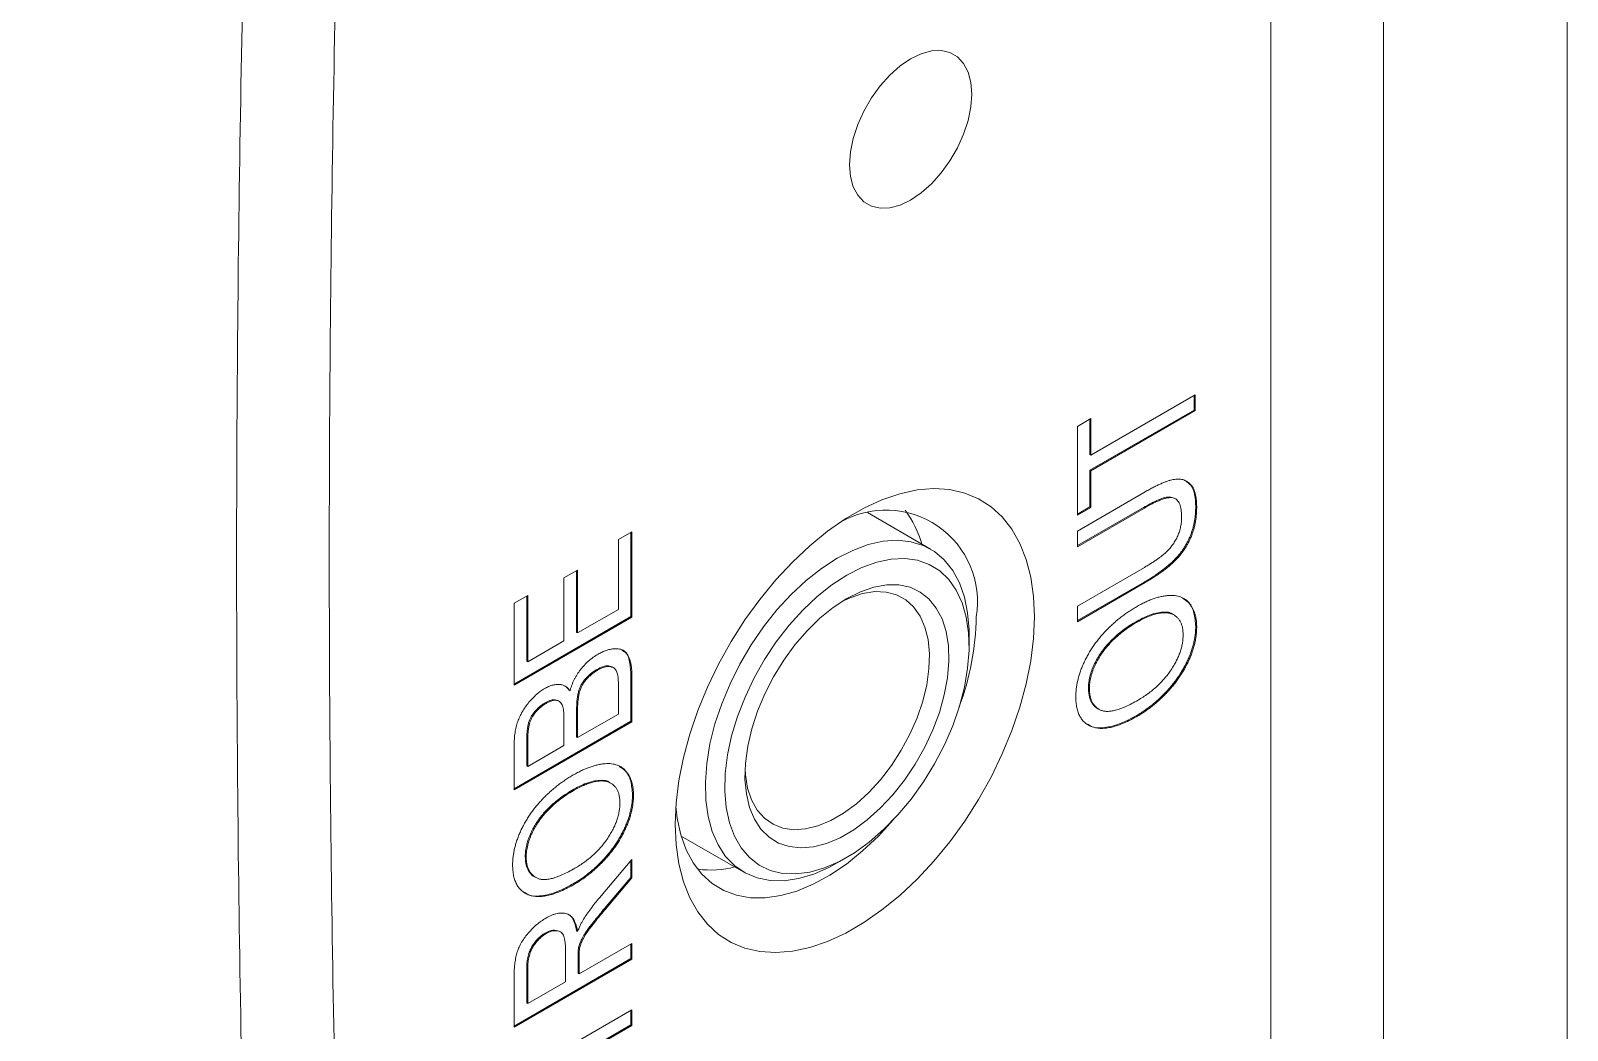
# Model space of a CAD drawing. Header units: inches. Extents: x 0.1 to 10.9, y 0 to 8.5.
# Drawn here: x 10.105 to 10.944, y 5.568 to 6.114 of the extents above; entities that cross this region are included whole.
import ezdxf

# ---------------------------------------------------------------- set-up
doc = ezdxf.new("R2010")
doc.units = ezdxf.units.IN
doc.header["$MEASUREMENT"] = 0

msp = doc.modelspace()

# ---------------------------------------------------------------- linework, layer by layer
at = {"color": 7, "linetype": 'Continuous', "lineweight": 18}
for p, q in [((10.94446, 0.03556), (10.94446, 8.45061)), ((10.84413, 5.12988), (10.84413, 7.18757)), ((10.78261, 5.09437), (10.78261, 7.15205)), ((10.68432, 5.8822), (10.74125, 5.91507)), ((10.74072, 5.91476), (10.74072, 5.9068)), ((10.74125, 5.91507), (10.74125, 5.90649)), ((10.6769, 5.89792), (10.68432, 5.90221)), ((10.74072, 5.9068), (10.68379, 5.87394)), ((10.68379, 5.9019), (10.68379, 5.88251)), ((10.74125, 5.90649), (10.68432, 5.87363)), ((10.68432, 5.90221), (10.68432, 5.8822)), ((10.74072, 5.9068), (10.74125, 5.90649)), ((10.6769, 5.84934), (10.6769, 5.89792)), ((10.68379, 5.88251), (10.68432, 5.8822)), ((10.68379, 5.87394), (10.68379, 5.85393)), ((10.68379, 5.87394), (10.68432, 5.87363)), ((10.68432, 5.87363), (10.68432, 5.85362)), ((10.6769, 5.84076), (10.71392, 5.86214)), ((10.73047, 5.85837), (10.72981, 5.85876)), ((10.59666, 5.83091), (10.56222, 5.8508)), ((10.68379, 5.85393), (10.6769, 5.84995)), ((10.68432, 5.85362), (10.6769, 5.84934)), ((10.71296, 5.85362), (10.6769, 5.8328)), ((10.71349, 5.85332), (10.6769, 5.83219)), ((10.68379, 5.85393), (10.68432, 5.85362)), ((10.71296, 5.85362), (10.71349, 5.85332)), ((10.74154, 5.85407), (10.74207, 5.85377)), ((10.6769, 5.83219), (10.6769, 5.84076)), ((10.42623, 5.8361), (10.43366, 5.84039)), ((10.42623, 5.79799), (10.42623, 5.8361)), ((10.43313, 5.84008), (10.43313, 5.79401)), ((10.43366, 5.84039), (10.43366, 5.79371)), ((10.39653, 5.81514), (10.40396, 5.81943)), ((10.40343, 5.81912), (10.40343, 5.78544)), ((10.40396, 5.81943), (10.40396, 5.78513)), ((10.6769, 5.7998), (10.71349, 5.82093)), ((10.39653, 5.78085), (10.39653, 5.81514)), ((10.71339, 5.8129), (10.6769, 5.79184)), ((10.71392, 5.8126), (10.6769, 5.79123)), ((10.71339, 5.8129), (10.71392, 5.8126)), ((10.36931, 5.80133), (10.37673, 5.80562)), ((10.36931, 5.75656), (10.36931, 5.80133)), ((10.3762, 5.80531), (10.3762, 5.76972)), ((10.37673, 5.80562), (10.37673, 5.76942)), ((10.6769, 5.79123), (10.6769, 5.7998)), ((10.43313, 5.79401), (10.36931, 5.75717)), ((10.43366, 5.79371), (10.36931, 5.75656)), ((10.40396, 5.78513), (10.42623, 5.79799)), ((10.43313, 5.79401), (10.43366, 5.79371)), ((10.70858, 5.79108), (10.70911, 5.79077)), ((10.72992, 5.79475), (10.72925, 5.79513)), ((10.40343, 5.78544), (10.40396, 5.78513)), ((10.61776, 5.77815), (10.61776, 5.78427)), ((10.74154, 5.78867), (10.74207, 5.78836)), ((10.37673, 5.76942), (10.39653, 5.78085)), ((10.3762, 5.76972), (10.37673, 5.76942)), ((10.41456, 5.76519), (10.41509, 5.76489)), ((10.42353, 5.76619), (10.42287, 5.76658)), ((10.43313, 5.76091), (10.43313, 5.73685)), ((10.43313, 5.76091), (10.43366, 5.7606)), ((10.43366, 5.7606), (10.43366, 5.73655)), ((10.3993, 5.75387), (10.39983, 5.75356)), ((10.42623, 5.74083), (10.42623, 5.75646)), ((10.68297, 5.75494), (10.6835, 5.75464)), ((10.38626, 5.74695), (10.38679, 5.74664)), ((10.39393, 5.74779), (10.39326, 5.74817)), ((10.40343, 5.74317), (10.40343, 5.72828)), ((10.40343, 5.74317), (10.40396, 5.74286)), ((10.40396, 5.74286), (10.40396, 5.72797)), ((10.40396, 5.72797), (10.42623, 5.74083)), ((10.68816, 5.74378), (10.68882, 5.74339)), ((10.70939, 5.7401), (10.70992, 5.73979)), ((10.43313, 5.73685), (10.36931, 5.70001)), ((10.43366, 5.73655), (10.36931, 5.6994)), ((10.39653, 5.72369), (10.39653, 5.73761)), ((10.43313, 5.73685), (10.43366, 5.73655)), ((10.36931, 5.6994), (10.36931, 5.72368)), ((10.3762, 5.72542), (10.3762, 5.71256)), ((10.3762, 5.72542), (10.37673, 5.72512)), ((10.37673, 5.72512), (10.37673, 5.71226)), ((10.37673, 5.71226), (10.39653, 5.72369)), ((10.40343, 5.72828), (10.40396, 5.72797)), ((10.3762, 5.71256), (10.37673, 5.71226)), ((10.40099, 5.69925), (10.40152, 5.69894)), ((10.42232, 5.70292), (10.42166, 5.7033)), ((10.43395, 5.69684), (10.43448, 5.69653)), ((10.46056, 5.67423), (10.4948, 5.65447)), ((10.37538, 5.66311), (10.37591, 5.66281)), ((10.41589, 5.64054), (10.43366, 5.6614)), ((10.43313, 5.66078), (10.43313, 5.65163)), ((10.43366, 5.6614), (10.43366, 5.65133)), ((10.54574, 5.65952), (10.55104, 5.66258)), ((10.38057, 5.65195), (10.38123, 5.65156)), ((10.4018, 5.64827), (10.40233, 5.64797)), ((10.43313, 5.65163), (10.41954, 5.63566)), ((10.43366, 5.65133), (10.42007, 5.63536)), ((10.43313, 5.65163), (10.43366, 5.65133)), ((10.41954, 5.63566), (10.42007, 5.63536)), ((10.39455, 5.62196), (10.39388, 5.62234)), ((10.40343, 5.62239), (10.40396, 5.62208)), ((10.38632, 5.62123), (10.38685, 5.62093)), ((10.40478, 5.59889), (10.43366, 5.61556)), ((10.43313, 5.61525), (10.43313, 5.60729)), ((10.43366, 5.61556), (10.43366, 5.60698)), ((10.43313, 5.60729), (10.36931, 5.57045)), ((10.43366, 5.60698), (10.36931, 5.56983)), ((10.39736, 5.5946), (10.39736, 5.61206)), ((10.40425, 5.60862), (10.40425, 5.59919)), ((10.40425, 5.60862), (10.40478, 5.60831)), ((10.40455, 5.61331), (10.40508, 5.61301)), ((10.40478, 5.60831), (10.40478, 5.59889)), ((10.43313, 5.60729), (10.43366, 5.60698)), ((10.36931, 5.56983), (10.36931, 5.59751)), ((10.3762, 5.60244), (10.3762, 5.583)), ((10.3762, 5.60244), (10.37673, 5.60214)), ((10.37673, 5.60214), (10.37673, 5.58269)), ((10.40425, 5.59919), (10.40478, 5.59889)), ((10.37673, 5.58269), (10.39736, 5.5946)), ((10.3762, 5.583), (10.37673, 5.58269)), ((10.37673, 5.54649), (10.43366, 5.57936)), ((10.43313, 5.57905), (10.43313, 5.57109)), ((10.43366, 5.57936), (10.43366, 5.57078)), ((10.43313, 5.57109), (10.3762, 5.53823)), ((10.43366, 5.57078), (10.37673, 5.53792)), ((10.43313, 5.57109), (10.43366, 5.57078))]:
    msp.add_line(p, q, dxfattribs=at)
at = {"color": 7, "linetype": 'Continuous', "lineweight": 18, "flags": 128}
for points in [[(10.61927, 6.07934), (10.61876, 6.08574), (10.61725, 6.09137), (10.61479, 6.09604), (10.61145, 6.09962), (10.60733, 6.102), (10.60256, 6.1031), (10.59729, 6.1029), (10.59166, 6.10139), (10.58586, 6.09863), (10.58006, 6.09469), (10.57444, 6.08971), (10.56916, 6.08382), (10.56439, 6.07721), (10.56027, 6.07008), (10.55693, 6.06264), (10.55447, 6.05512), (10.55296, 6.04776), (10.55245, 6.04077), (10.55296, 6.03436), (10.55447, 6.02874), (10.55693, 6.02406), (10.56027, 6.02048), (10.56439, 6.0181), (10.56916, 6.017), (10.57444, 6.01721), (10.58006, 6.01871), (10.58586, 6.02148), (10.59166, 6.02541), (10.59729, 6.0304), (10.60256, 6.03629), (10.60733, 6.0429), (10.61145, 6.05003), (10.61479, 6.05746), (10.61725, 6.06498), (10.61876, 6.07235), (10.61927, 6.07934)], [(10.65347, 5.79389), (10.65296, 5.78214), (10.65146, 5.76993), (10.64897, 5.75738), (10.64552, 5.74463), (10.64114, 5.7318), (10.63588, 5.71902), (10.6298, 5.70643), (10.62295, 5.69416), (10.61541, 5.68233), (10.60725, 5.67107), (10.59856, 5.66048), (10.58943, 5.65068), (10.57995, 5.64177), (10.57021, 5.63384), (10.56033, 5.62698), (10.55039, 5.62124), (10.5405, 5.61669), (10.53076, 5.61338), (10.52128, 5.61134), (10.51215, 5.6106), (10.50346, 5.61115), (10.4953, 5.613), (10.48776, 5.61612), (10.48091, 5.62048), (10.47483, 5.62605), (10.46957, 5.63275), (10.4652, 5.64053), (10.46174, 5.6493), (10.45925, 5.65897), (10.45775, 5.66945), (10.45725, 5.68062), (10.45775, 5.69237), (10.45925, 5.70458), (10.46174, 5.71713), (10.4652, 5.72989), (10.46957, 5.74272), (10.47483, 5.75549), (10.48091, 5.76808), (10.48776, 5.78035), (10.4953, 5.79218), (10.50346, 5.80344), (10.51215, 5.81403), (10.52128, 5.82383), (10.53076, 5.83274), (10.5405, 5.84067), (10.55039, 5.84754), (10.56033, 5.85327), (10.57021, 5.85782), (10.57995, 5.86113), (10.58943, 5.86317), (10.59856, 5.86392), (10.60725, 5.86336), (10.61541, 5.86152), (10.62295, 5.85839), (10.6298, 5.85403), (10.63588, 5.84846), (10.64114, 5.84176), (10.64552, 5.83398), (10.64897, 5.82521), (10.65146, 5.81554), (10.65296, 5.80507), (10.65347, 5.79389)], [(10.54573, 5.82587), (10.55425, 5.83021), (10.56265, 5.83331), (10.57081, 5.83515), (10.57862, 5.83568), (10.58597, 5.83491), (10.59275, 5.83285), (10.59888, 5.82952), (10.60425, 5.82497), (10.60881, 5.81927), (10.61248, 5.81249), (10.61521, 5.80473), (10.61697, 5.7961), (10.61773, 5.78672), (10.61776, 5.78427)], [(10.54574, 5.65952), (10.54146, 5.65719), (10.53299, 5.65347), (10.52469, 5.65099), (10.51669, 5.6498), (10.5091, 5.64992), (10.50202, 5.65134), (10.49555, 5.65404), (10.48979, 5.65799), (10.48482, 5.66312), (10.4807, 5.66938), (10.47749, 5.67666), (10.47524, 5.68486), (10.47398, 5.69388), (10.47373, 5.70359), (10.47448, 5.71384), (10.47624, 5.7245), (10.47898, 5.73542), (10.48265, 5.74643), (10.4872, 5.7574), (10.49258, 5.76815), (10.4987, 5.77855), (10.50549, 5.78845), (10.51283, 5.7977), (10.52065, 5.80619), (10.52881, 5.81378), (10.53721, 5.82037), (10.54573, 5.82587), (10.54573, 5.82587)], [(10.55103, 5.81669), (10.54283, 5.81137), (10.53475, 5.80496), (10.52693, 5.79757), (10.51946, 5.78929), (10.51248, 5.78027), (10.50608, 5.77062), (10.50036, 5.76051), (10.4954, 5.75008), (10.4913, 5.73949), (10.48809, 5.72891), (10.48585, 5.71848), (10.48459, 5.70838), (10.48433, 5.69875), (10.48509, 5.68974), (10.48685, 5.68149), (10.48958, 5.67412), (10.49324, 5.66774), (10.49778, 5.66245), (10.50312, 5.65833), (10.5092, 5.65544), (10.5159, 5.65383), (10.52314, 5.65352), (10.5308, 5.65452), (10.53877, 5.65681), (10.54692, 5.66035), (10.55514, 5.66509), (10.56329, 5.67096), (10.57126, 5.67788), (10.57892, 5.68573), (10.58616, 5.69439), (10.59287, 5.70375), (10.59894, 5.71364), (10.60428, 5.72393), (10.60882, 5.73446), (10.61248, 5.74507), (10.61521, 5.75559), (10.61697, 5.76588), (10.61773, 5.77576), (10.61748, 5.7851), (10.61622, 5.79374), (10.61397, 5.80157), (10.61076, 5.80846), (10.60666, 5.8143), (10.60171, 5.81902), (10.59599, 5.82253), (10.58959, 5.82478), (10.5826, 5.82574), (10.57514, 5.8254), (10.56731, 5.82375), (10.55923, 5.82084), (10.55103, 5.81669)], [(10.55103, 5.80393), (10.55845, 5.80764), (10.56574, 5.81014), (10.57277, 5.81138), (10.57941, 5.81134), (10.58554, 5.81002), (10.59106, 5.80744), (10.59586, 5.80365), (10.59986, 5.79872), (10.60299, 5.79274), (10.6052, 5.78581), (10.60644, 5.77805), (10.60668, 5.76961), (10.60594, 5.76063), (10.60422, 5.75128), (10.60154, 5.74172), (10.59797, 5.73212), (10.59355, 5.72266), (10.58838, 5.7135), (10.58255, 5.70481), (10.57614, 5.69674), (10.5693, 5.68943), (10.56212, 5.68302), (10.55475, 5.67762), (10.54731, 5.67332), (10.53994, 5.67021), (10.53276, 5.66834), (10.52592, 5.66774), (10.51952, 5.66842), (10.51368, 5.67038), (10.50851, 5.67356), (10.50409, 5.67793), (10.50052, 5.6834), (10.49785, 5.68987), (10.49612, 5.69724), (10.49538, 5.70535), (10.49563, 5.71408), (10.49686, 5.72326), (10.49907, 5.73274), (10.5022, 5.74234), (10.5062, 5.75189), (10.511, 5.76122), (10.51652, 5.77017), (10.52265, 5.77857), (10.52929, 5.78628), (10.53632, 5.79315), (10.54361, 5.79907), (10.55103, 5.80393)], [(10.49541, 5.71066), (10.49562, 5.70768), (10.49684, 5.70039), (10.49901, 5.69393), (10.5021, 5.68841), (10.50603, 5.68395), (10.51073, 5.68064), (10.51611, 5.67853), (10.52207, 5.67767), (10.5285, 5.67807), (10.53525, 5.67974), (10.54221, 5.68262), (10.54924, 5.68668), (10.5562, 5.69183), (10.56296, 5.69797), (10.56938, 5.70498), (10.57534, 5.71272), (10.58073, 5.72104), (10.58543, 5.72979), (10.58936, 5.73879), (10.59244, 5.74786), (10.59461, 5.75684), (10.59583, 5.76553), (10.59608, 5.77379), (10.59534, 5.78144), (10.59364, 5.78833), (10.59101, 5.79434), (10.5875, 5.79934), (10.58317, 5.80323), (10.57811, 5.80595), (10.57243, 5.80744), (10.56622, 5.80767), (10.55961, 5.80663), (10.55274, 5.80435), (10.5483, 5.80228)], [(10.4576, 5.69041), (10.45837, 5.68401), (10.46035, 5.67495), (10.46329, 5.66675), (10.46715, 5.65953), (10.4719, 5.65336), (10.47746, 5.64831), (10.48377, 5.64446), (10.49076, 5.64185), (10.49835, 5.64051), (10.50643, 5.64045), (10.51491, 5.64168), (10.52369, 5.64418), (10.53266, 5.64792), (10.54171, 5.65286), (10.55074, 5.65894), (10.55963, 5.66607), (10.56827, 5.67418), (10.57656, 5.68317), (10.57659, 5.6832)]]:
    msp.add_lwpolyline(points, dxfattribs=at)
at = {"color": 7, "linetype": 'Continuous', "lineweight": 18}
for centre, radius, start, end in [((10.57236, 5.80224), 0.04999, 350.39241, 120.43648), ((10.53954, 5.81924), 0.05432, 15.39047, 37.24916), ((10.47281, 5.79653), 0.14886, 339.71355, 358.98523), ((10.4764, 5.71063), 0.05498, 262.89966, 284.16659)]:
    msp.add_arc(centre, radius, start, end, dxfattribs=at)
for points, knots in [([(10.24948, 4.81344), (10.2404, 4.97966), (10.23244, 5.14656), (10.22104, 5.48329), (10.21774, 5.65316), (10.21774, 5.99695), (10.22104, 6.17095), (10.23244, 6.52144), (10.2404, 6.69789), (10.24948, 6.87491)], [0, 0, 0, 0, 0.25, 0.25, 0.5, 0.5, 0.75, 0.75, 1, 1, 1, 1]), ([(10.30078, 6.8739), (10.29158, 6.69727), (10.28346, 6.52125), (10.27178, 6.17172), (10.26836, 5.9983), (10.26835, 5.65523), (10.27177, 5.48554), (10.28345, 5.14908), (10.29157, 4.9823), (10.30078, 4.81621)], [0, 0, 0, 0, 0.25, 0.25, 0.5, 0.5, 0.75, 0.75, 1, 1, 1, 1]), ([(10.71392, 5.86214), (10.71471, 5.86259), (10.71624, 5.86346), (10.71847, 5.86464), (10.72057, 5.8657), (10.72255, 5.86661), (10.72441, 5.86736), (10.72614, 5.868), (10.72775, 5.8685), (10.72925, 5.86885), (10.73065, 5.86907), (10.73197, 5.86912), (10.73323, 5.86905), (10.73443, 5.86883), (10.73555, 5.86844), (10.73661, 5.86793), (10.7376, 5.86724), (10.73852, 5.86643), (10.73937, 5.86546), (10.74009, 5.8643), (10.74071, 5.86299), (10.74121, 5.86149), (10.74159, 5.85981), (10.74188, 5.85796), (10.74205, 5.85594), (10.74206, 5.8545), (10.74207, 5.85377)], [0, 0, 0, 0, 0.058132, 0.11313, 0.165024, 0.214204, 0.260114, 0.303725, 0.344176, 0.382268, 0.418851, 0.454525, 0.490067, 0.525131, 0.560402, 0.595916, 0.631663, 0.668522, 0.705876, 0.743676, 0.782381, 0.822461, 0.863912, 0.90736, 0.952654, 1, 1, 1, 1]), ([(10.73589, 5.86803), (10.73695, 5.86737), (10.73939, 5.86585), (10.74124, 5.86074), (10.74144, 5.8563), (10.74154, 5.85407)], [0, 0, 0, 0, 0.276683, 0.637931, 1, 1, 1, 1]), ([(10.72983, 5.85863), (10.729, 5.85894), (10.72627, 5.85993), (10.72016, 5.85752), (10.71537, 5.85492), (10.71296, 5.85362)], [0, 0, 0, 0, 0.181611, 0.590124, 1, 1, 1, 1]), ([(10.73382, 5.84829), (10.73381, 5.84901), (10.73379, 5.85041), (10.7336, 5.85232), (10.73326, 5.85399), (10.73282, 5.85545), (10.73222, 5.85665), (10.7315, 5.85762), (10.73063, 5.85833), (10.72962, 5.85883), (10.72842, 5.85905), (10.72699, 5.85899), (10.72534, 5.85871), (10.72343, 5.85812), (10.72129, 5.85732), (10.7189, 5.85623), (10.71628, 5.85489), (10.71445, 5.85386), (10.71349, 5.85332)], [0, 0, 0, 0, 0.065194, 0.125399, 0.18199, 0.234847, 0.284846, 0.332584, 0.379177, 0.424975, 0.473533, 0.527062, 0.587201, 0.654282, 0.728974, 0.811451, 0.901585, 1, 1, 1, 1]), ([(10.74154, 5.85407), (10.74153, 5.85335), (10.74151, 5.85192), (10.74137, 5.84978), (10.74112, 5.84767), (10.74079, 5.84562), (10.74036, 5.8436), (10.73981, 5.84162), (10.73918, 5.83969), (10.73846, 5.8378), (10.73763, 5.83597), (10.73672, 5.83419), (10.73573, 5.83245), (10.73464, 5.83077), (10.73348, 5.82913), (10.73222, 5.82756), (10.73088, 5.82602), (10.72943, 5.82454), (10.72789, 5.82307), (10.72621, 5.82164), (10.7244, 5.82017), (10.72246, 5.81871), (10.72038, 5.81727), (10.71817, 5.81579), (10.71582, 5.81434), (10.71421, 5.81339), (10.71339, 5.8129)], [0, 0, 0, 0, 0.045673, 0.089576, 0.131255, 0.171456, 0.210424, 0.247793, 0.284276, 0.319816, 0.354845, 0.389274, 0.423784, 0.458415, 0.493188, 0.528613, 0.565084, 0.60268, 0.642013, 0.684168, 0.729122, 0.776904, 0.827879, 0.88219, 0.939538, 1, 1, 1, 1]), ([(10.74207, 5.85377), (10.74206, 5.85304), (10.74204, 5.85162), (10.7419, 5.84947), (10.74165, 5.84737), (10.74132, 5.84531), (10.74089, 5.84329), (10.74034, 5.84131), (10.73971, 5.83938), (10.73899, 5.8375), (10.73816, 5.83567), (10.73725, 5.83388), (10.73626, 5.83214), (10.73517, 5.83046), (10.73401, 5.82883), (10.73275, 5.82725), (10.73141, 5.82571), (10.72996, 5.82423), (10.72842, 5.82276), (10.72674, 5.82133), (10.72493, 5.81987), (10.72299, 5.8184), (10.72091, 5.81696), (10.7187, 5.81548), (10.71635, 5.81404), (10.71475, 5.81309), (10.71392, 5.8126)], [0, 0, 0, 0, 0.045673, 0.089576, 0.131255, 0.171456, 0.210424, 0.247793, 0.284276, 0.319816, 0.354845, 0.389274, 0.423784, 0.458415, 0.493188, 0.528613, 0.565084, 0.60268, 0.642013, 0.684168, 0.729122, 0.776904, 0.827879, 0.88219, 0.939538, 1, 1, 1, 1]), ([(10.71349, 5.82093), (10.71416, 5.82132), (10.71545, 5.82208), (10.71731, 5.8232), (10.71904, 5.82432), (10.72063, 5.8254), (10.72208, 5.82644), (10.72339, 5.82748), (10.72458, 5.82844), (10.72596, 5.82971), (10.7275, 5.83134), (10.72916, 5.83344), (10.73057, 5.83572), (10.73175, 5.83811), (10.73268, 5.8406), (10.73335, 5.84315), (10.73376, 5.84576), (10.7338, 5.84743), (10.73382, 5.84829)], [0, 0, 0, 0, 0.071139, 0.13725, 0.198855, 0.255985, 0.307784, 0.355318, 0.398525, 0.437295, 0.508464, 0.576231, 0.642545, 0.709487, 0.777686, 0.847948, 0.92139, 1, 1, 1, 1]), ([(10.67607, 5.75031), (10.67609, 5.75103), (10.67611, 5.75246), (10.67631, 5.75468), (10.67664, 5.75691), (10.67711, 5.75917), (10.6777, 5.76145), (10.67843, 5.76375), (10.67928, 5.76607), (10.68027, 5.76841), (10.68138, 5.77074), (10.68259, 5.77304), (10.68392, 5.77528), (10.68533, 5.77749), (10.68686, 5.77965), (10.6885, 5.78177), (10.69023, 5.78385), (10.69207, 5.78587), (10.69398, 5.78783), (10.69596, 5.78972), (10.69801, 5.79153), (10.70012, 5.79327), (10.7023, 5.7949), (10.70453, 5.79651), (10.70684, 5.79799), (10.70839, 5.79891), (10.70918, 5.79938)], [0, 0, 0, 0, 0.039431, 0.078235, 0.116396, 0.154103, 0.191841, 0.229574, 0.267533, 0.306322, 0.345401, 0.384378, 0.423277, 0.462697, 0.502655, 0.543586, 0.585215, 0.627953, 0.671709, 0.716018, 0.760758, 0.80665, 0.853172, 0.901103, 0.949908, 1, 1, 1, 1]), ([(10.70918, 5.79938), (10.70998, 5.79983), (10.71155, 5.80072), (10.71389, 5.80188), (10.71615, 5.8029), (10.71835, 5.80373), (10.7205, 5.80445), (10.72258, 5.80496), (10.7246, 5.80536), (10.72653, 5.80557), (10.72839, 5.80564), (10.73013, 5.80553), (10.73176, 5.80524), (10.73328, 5.80481), (10.73467, 5.8042), (10.73594, 5.8034), (10.7371, 5.80245), (10.73815, 5.80134), (10.73907, 5.80009), (10.73987, 5.79874), (10.74054, 5.79726), (10.74112, 5.79572), (10.74154, 5.79402), (10.74185, 5.79225), (10.74203, 5.79036), (10.74206, 5.78903), (10.74207, 5.78836)], [0, 0, 0, 0, 0.051084, 0.100893, 0.149258, 0.196882, 0.243523, 0.289425, 0.334577, 0.379294, 0.423021, 0.465426, 0.506705, 0.546904, 0.5864, 0.625239, 0.664053, 0.702676, 0.741102, 0.778679, 0.8156, 0.852506, 0.889068, 0.925637, 0.962631, 1, 1, 1, 1]), ([(10.73431, 5.80407), (10.73551, 5.80331), (10.73829, 5.80155), (10.74096, 5.79626), (10.74135, 5.7912), (10.74154, 5.78867)], [0, 0, 0, 0, 0.274141, 0.637123, 1, 1, 1, 1]), ([(10.70858, 5.79108), (10.70733, 5.79032), (10.70491, 5.78886), (10.7014, 5.78636), (10.69813, 5.78366), (10.69558, 5.78124), (10.69369, 5.77923), (10.69237, 5.7777), (10.69113, 5.77615), (10.68997, 5.77457), (10.68887, 5.77296), (10.68789, 5.77131), (10.68696, 5.76965), (10.68613, 5.76796), (10.68538, 5.76627), (10.68473, 5.76459), (10.68419, 5.76294), (10.68375, 5.7613), (10.6834, 5.75967), (10.68314, 5.75807), (10.683, 5.75648), (10.68298, 5.75546), (10.68297, 5.75494)], [0, 0, 0, 0, 0.1057818, 0.2056103, 0.2996272, 0.3889601, 0.432084, 0.4736517, 0.5141623, 0.5537927, 0.5927314, 0.6311566, 0.6690666, 0.7069223, 0.7444307, 0.7810065, 0.817208, 0.8533011, 0.8893003, 0.9257578, 0.9624279, 1, 1, 1, 1]), ([(10.70911, 5.79077), (10.70786, 5.79002), (10.70544, 5.78856), (10.70193, 5.78606), (10.69866, 5.78335), (10.69611, 5.78093), (10.69422, 5.77892), (10.6929, 5.7774), (10.69166, 5.77585), (10.6905, 5.77427), (10.68941, 5.77266), (10.68842, 5.77101), (10.68749, 5.76934), (10.68666, 5.76766), (10.68591, 5.76597), (10.68526, 5.76429), (10.68472, 5.76263), (10.68428, 5.76099), (10.68393, 5.75937), (10.68367, 5.75776), (10.68353, 5.75618), (10.68351, 5.75515), (10.6835, 5.75464)], [0, 0, 0, 0, 0.1057818, 0.2056103, 0.2996272, 0.3889601, 0.432084, 0.4736517, 0.5141623, 0.5537927, 0.5927314, 0.6311566, 0.6690666, 0.7069223, 0.7444307, 0.7810065, 0.817208, 0.8533011, 0.8893003, 0.9257578, 0.9624279, 1, 1, 1, 1]), ([(10.72928, 5.79504), (10.72924, 5.79509), (10.72796, 5.79653), (10.7234, 5.79668), (10.71642, 5.7953), (10.7112, 5.79249), (10.70858, 5.79108)], [0, 0, 0, 0, 0.010042, 0.304547, 0.651963, 1, 1, 1, 1]), ([(10.73465, 5.78403), (10.73463, 5.78479), (10.73459, 5.78627), (10.73428, 5.78829), (10.73374, 5.79008), (10.73302, 5.79166), (10.73207, 5.79299), (10.73093, 5.79412), (10.72956, 5.795), (10.728, 5.79567), (10.72625, 5.79606), (10.72431, 5.79619), (10.7222, 5.79601), (10.71992, 5.79554), (10.71746, 5.79479), (10.71483, 5.79374), (10.71203, 5.79241), (10.7101, 5.79132), (10.70911, 5.79077)], [0, 0, 0, 0, 0.0560918, 0.1102699, 0.1633326, 0.2158238, 0.2687917, 0.3226267, 0.3784691, 0.4367428, 0.4970857, 0.5591248, 0.6236508, 0.6909431, 0.7619661, 0.8370768, 0.9163108, 1, 1, 1, 1]), ([(10.74154, 5.78867), (10.74153, 5.78793), (10.74151, 5.78647), (10.7413, 5.78422), (10.74094, 5.78195), (10.74049, 5.77966), (10.73986, 5.77735), (10.73911, 5.77501), (10.73822, 5.77266), (10.7372, 5.7703), (10.73607, 5.76796), (10.73482, 5.76566), (10.7335, 5.76339), (10.73205, 5.76119), (10.73052, 5.75903), (10.72888, 5.75691), (10.72714, 5.75486), (10.72532, 5.75285), (10.72343, 5.75094), (10.7215, 5.7491), (10.71955, 5.74734), (10.71757, 5.74569), (10.71556, 5.74415), (10.71353, 5.74269), (10.71147, 5.74134), (10.71009, 5.74051), (10.70939, 5.7401)], [0, 0, 0, 0, 0.04108, 0.081269, 0.120817, 0.15957, 0.198799, 0.237793, 0.277183, 0.317077, 0.357299, 0.397242, 0.437337, 0.477819, 0.518826, 0.560214, 0.602816, 0.646318, 0.690253, 0.734061, 0.777836, 0.821883, 0.865779, 0.910226, 0.95474, 1, 1, 1, 1]), ([(10.74207, 5.78836), (10.74206, 5.78763), (10.74204, 5.78617), (10.74183, 5.78391), (10.74148, 5.78164), (10.74102, 5.77935), (10.74039, 5.77704), (10.73964, 5.7747), (10.73875, 5.77236), (10.73773, 5.77), (10.73661, 5.76765), (10.73535, 5.76536), (10.73403, 5.76309), (10.73258, 5.76089), (10.73105, 5.75872), (10.72941, 5.75661), (10.72767, 5.75455), (10.72585, 5.75255), (10.72396, 5.75063), (10.72203, 5.74879), (10.72008, 5.74703), (10.7181, 5.74539), (10.71609, 5.74384), (10.71406, 5.74239), (10.712, 5.74103), (10.71062, 5.74021), (10.70992, 5.73979)], [0, 0, 0, 0, 0.04108, 0.081269, 0.120817, 0.15957, 0.198799, 0.237793, 0.277183, 0.317077, 0.357299, 0.397242, 0.437337, 0.477819, 0.518826, 0.560214, 0.602816, 0.646318, 0.690253, 0.734061, 0.777836, 0.821883, 0.865779, 0.910226, 0.95474, 1, 1, 1, 1]), ([(10.71003, 5.74843), (10.71096, 5.74898), (10.71277, 5.75005), (10.71541, 5.75188), (10.71789, 5.75379), (10.72024, 5.75579), (10.72242, 5.75792), (10.72446, 5.76013), (10.72634, 5.76247), (10.72807, 5.76488), (10.72961, 5.76735), (10.73097, 5.7698), (10.73209, 5.77223), (10.73303, 5.77465), (10.73376, 5.77704), (10.73427, 5.77941), (10.73459, 5.78177), (10.73463, 5.78327), (10.73465, 5.78403)], [0, 0, 0, 0, 0.080769, 0.157387, 0.230513, 0.300138, 0.366925, 0.431178, 0.493628, 0.555243, 0.615091, 0.67222, 0.727321, 0.781241, 0.834837, 0.888543, 0.943479, 1, 1, 1, 1]), ([(10.39983, 5.75356), (10.39998, 5.75408), (10.40028, 5.75511), (10.40081, 5.75664), (10.40141, 5.75815), (10.4021, 5.75961), (10.40286, 5.76104), (10.4037, 5.76244), (10.40461, 5.7638), (10.40592, 5.76557), (10.40773, 5.76765), (10.41006, 5.76992), (10.41258, 5.77192), (10.41433, 5.77299), (10.41522, 5.77354)], [0, 0, 0, 0, 0.062557, 0.123469, 0.183406, 0.242807, 0.301625, 0.360851, 0.420411, 0.481222, 0.604831, 0.730477, 0.861573, 1, 1, 1, 1]), ([(10.41522, 5.77354), (10.41595, 5.77393), (10.4174, 5.77472), (10.41953, 5.77561), (10.42157, 5.77618), (10.42351, 5.77649), (10.4253, 5.77655), (10.42691, 5.77639), (10.4283, 5.77598), (10.42946, 5.7753), (10.43046, 5.77439), (10.43131, 5.77323), (10.43203, 5.77182), (10.43263, 5.77015), (10.43309, 5.76821), (10.43342, 5.76596), (10.43363, 5.76341), (10.43365, 5.76156), (10.43366, 5.7606)], [0, 0, 0, 0, 0.069798, 0.138123, 0.204569, 0.270864, 0.334342, 0.393564, 0.448277, 0.499897, 0.550759, 0.60337, 0.658425, 0.71653, 0.778599, 0.846295, 0.92, 1, 1, 1, 1]), ([(10.42812, 5.77552), (10.4288, 5.77523), (10.43124, 5.77421), (10.4328, 5.7686), (10.43302, 5.76348), (10.43313, 5.76091)], [0, 0, 0, 0, 0.162987, 0.580615, 1, 1, 1, 1]), ([(10.41456, 5.76519), (10.41398, 5.76484), (10.41284, 5.76415), (10.4112, 5.76294), (10.40967, 5.76159), (10.40826, 5.76015), (10.40701, 5.75858), (10.40595, 5.75689), (10.40511, 5.75507), (10.40445, 5.75312), (10.40398, 5.75099), (10.40366, 5.74862), (10.40345, 5.74596), (10.40344, 5.74413), (10.40343, 5.74317)], [0, 0, 0, 0, 0.085897, 0.166832, 0.243205, 0.31714, 0.387587, 0.455078, 0.52411, 0.595786, 0.676228, 0.76918, 0.877549, 1, 1, 1, 1]), ([(10.42277, 5.76624), (10.42215, 5.76661), (10.42077, 5.76744), (10.41778, 5.76683), (10.41564, 5.76574), (10.41456, 5.76519)], [0, 0, 0, 0, 0.288939, 0.644314, 1, 1, 1, 1]), ([(10.42592, 5.76194), (10.42583, 5.76235), (10.42564, 5.76313), (10.42523, 5.76415), (10.42477, 5.76504), (10.42417, 5.76572), (10.42348, 5.76628), (10.42263, 5.7666), (10.42166, 5.76682), (10.42054, 5.7668), (10.41932, 5.76667), (10.41799, 5.76628), (10.41657, 5.76571), (10.41559, 5.76516), (10.41509, 5.76489)], [0, 0, 0, 0, 0.083284, 0.161715, 0.236546, 0.307972, 0.37942, 0.454573, 0.534019, 0.619419, 0.708723, 0.800927, 0.898295, 1, 1, 1, 1]), ([(10.38599, 5.75475), (10.38668, 5.75512), (10.38804, 5.75585), (10.39007, 5.75659), (10.39201, 5.75698), (10.39389, 5.75706), (10.39566, 5.75682), (10.39725, 5.75613), (10.39867, 5.75507), (10.39944, 5.75407), (10.39983, 5.75356)], [0, 0, 0, 0, 0.123352, 0.244547, 0.366698, 0.489604, 0.614067, 0.738423, 0.866616, 1, 1, 1, 1]), ([(10.41509, 5.76489), (10.41451, 5.76453), (10.41337, 5.76385), (10.41173, 5.76263), (10.4102, 5.76128), (10.40879, 5.75985), (10.40754, 5.75828), (10.40648, 5.75658), (10.40564, 5.75476), (10.40498, 5.75281), (10.40451, 5.75068), (10.40419, 5.74831), (10.40398, 5.74565), (10.40397, 5.74383), (10.40396, 5.74286)], [0, 0, 0, 0, 0.085897, 0.166832, 0.243205, 0.31714, 0.387587, 0.455078, 0.52411, 0.595786, 0.676228, 0.76918, 0.877549, 1, 1, 1, 1]), ([(10.42623, 5.75646), (10.42623, 5.75708), (10.42624, 5.75823), (10.42616, 5.75975), (10.4261, 5.76098), (10.42597, 5.76165), (10.42592, 5.76194)], [0, 0, 0, 0, 0.327806, 0.603467, 0.827123, 1, 1, 1, 1]), ([(10.36931, 5.72368), (10.36931, 5.72428), (10.36931, 5.72546), (10.36943, 5.72724), (10.36958, 5.72896), (10.36978, 5.73061), (10.37006, 5.73222), (10.3704, 5.73376), (10.37079, 5.73525), (10.37141, 5.73715), (10.37235, 5.73948), (10.37376, 5.74219), (10.37544, 5.74481), (10.37737, 5.74728), (10.37943, 5.74958), (10.38158, 5.75161), (10.38377, 5.75338), (10.38525, 5.75429), (10.38599, 5.75475)], [0, 0, 0, 0, 0.055144, 0.108128, 0.158097, 0.205594, 0.250917, 0.293605, 0.334833, 0.373978, 0.449863, 0.525483, 0.602734, 0.68277, 0.764116, 0.843086, 0.921464, 1, 1, 1, 1]), ([(10.39328, 5.74802), (10.39259, 5.74832), (10.39064, 5.74918), (10.38799, 5.74783), (10.38626, 5.74695)], [0, 0, 0, 0, 0.348521, 1, 1, 1, 1]), ([(10.39577, 5.74529), (10.3956, 5.74571), (10.39526, 5.74651), (10.39451, 5.74743), (10.39359, 5.74803), (10.39252, 5.74834), (10.3913, 5.74838), (10.38992, 5.74808), (10.3884, 5.74752), (10.38734, 5.74694), (10.38679, 5.74664)], [0, 0, 0, 0, 0.125435, 0.244776, 0.36062, 0.476701, 0.596399, 0.721024, 0.855249, 1, 1, 1, 1]), ([(10.39661, 5.7563), (10.3968, 5.75623), (10.39793, 5.75581), (10.39868, 5.75476), (10.3993, 5.75387)], [0, 0, 0, 0, 0.161936, 1, 1, 1, 1]), ([(10.70992, 5.73979), (10.70863, 5.73907), (10.70612, 5.73768), (10.70247, 5.73595), (10.69903, 5.73461), (10.6958, 5.73368), (10.69279, 5.7331), (10.68999, 5.73294), (10.6874, 5.73315), (10.68505, 5.73375), (10.68294, 5.73471), (10.68111, 5.73599), (10.67954, 5.73757), (10.67827, 5.73949), (10.67728, 5.74172), (10.67659, 5.74429), (10.67615, 5.74714), (10.6761, 5.74924), (10.67607, 5.75031)], [0, 0, 0, 0, 0.0806603, 0.1570358, 0.2294938, 0.298455, 0.3645743, 0.4282082, 0.4898427, 0.5504824, 0.6092913, 0.6661825, 0.7212303, 0.7756028, 0.8298504, 0.8850057, 0.9413387, 1, 1, 1, 1]), ([(10.68297, 5.75494), (10.68307, 5.75324), (10.68328, 5.74983), (10.68524, 5.74615), (10.68699, 5.74414), (10.68821, 5.74375), (10.68823, 5.74375)], [0, 0, 0, 0, 0.331586, 0.663115, 0.994968, 1, 1, 1, 1]), ([(10.6835, 5.75464), (10.68351, 5.75392), (10.68354, 5.75251), (10.68386, 5.75059), (10.68433, 5.74883), (10.68501, 5.74729), (10.68586, 5.7459), (10.68693, 5.74475), (10.68817, 5.74374), (10.68961, 5.74294), (10.69127, 5.74239), (10.6932, 5.74222), (10.69539, 5.74239), (10.69782, 5.74291), (10.70052, 5.74377), (10.70346, 5.74499), (10.70666, 5.74654), (10.70888, 5.74778), (10.71003, 5.74843)], [0, 0, 0, 0, 0.051219, 0.101625, 0.151012, 0.200413, 0.250286, 0.301275, 0.354129, 0.409018, 0.466327, 0.527203, 0.591832, 0.661459, 0.736696, 0.817978, 0.905411, 1, 1, 1, 1]), ([(10.38626, 5.74695), (10.38573, 5.74663), (10.38469, 5.74601), (10.3832, 5.74483), (10.3818, 5.74355), (10.38051, 5.74214), (10.37937, 5.74064), (10.37839, 5.73905), (10.37764, 5.7374), (10.37717, 5.73599), (10.37688, 5.7348), (10.3767, 5.73379), (10.37655, 5.73267), (10.37642, 5.73143), (10.37632, 5.73009), (10.37624, 5.72862), (10.37621, 5.72706), (10.3762, 5.72598), (10.3762, 5.72542)], [0, 0, 0, 0, 0.080454, 0.1567136, 0.2303043, 0.3019465, 0.3704456, 0.4361035, 0.50066, 0.5658253, 0.6015673, 0.642456, 0.6888556, 0.7395837, 0.7966624, 0.8588516, 0.9268252, 1, 1, 1, 1]), ([(10.38679, 5.74664), (10.38626, 5.74632), (10.38523, 5.7457), (10.38373, 5.74452), (10.38233, 5.74325), (10.38104, 5.74184), (10.3799, 5.74033), (10.37892, 5.73875), (10.37817, 5.7371), (10.3777, 5.73569), (10.37741, 5.73449), (10.37723, 5.73348), (10.37708, 5.73236), (10.37695, 5.73112), (10.37685, 5.72978), (10.37677, 5.72831), (10.37674, 5.72675), (10.37673, 5.72568), (10.37673, 5.72512)], [0, 0, 0, 0, 0.080454, 0.1567136, 0.2303043, 0.3019465, 0.3704456, 0.4361035, 0.50066, 0.5658253, 0.6015673, 0.642456, 0.6888556, 0.7395837, 0.7966624, 0.8588516, 0.9268252, 1, 1, 1, 1]), ([(10.39653, 5.73761), (10.39652, 5.73848), (10.39651, 5.7401), (10.39636, 5.74225), (10.39617, 5.74398), (10.39589, 5.74489), (10.39577, 5.74529)], [0, 0, 0, 0, 0.32119, 0.594046, 0.819565, 1, 1, 1, 1]), ([(10.70939, 5.7401), (10.7064, 5.73849), (10.70042, 5.73527), (10.69179, 5.73304), (10.68555, 5.7331), (10.68307, 5.73497), (10.68254, 5.73537)], [0, 0, 0, 0, 0.3061972, 0.6120629, 0.9174226, 1, 1, 1, 1]), ([(8.54435, 5.71845), (8.6729, 5.63518), (8.80262, 5.5525), (9.06609, 5.38938), (9.33365, 5.2287), (9.61169, 5.07441), (9.89381, 4.92256), (10.03677, 4.84784), (10.18076, 4.77377)], [0, 0, 0, 0, 0.25, 0.25, 0.5, 0.75, 0.75, 1, 1, 1, 1]), ([(10.36848, 5.65848), (10.36849, 5.6592), (10.36852, 5.66063), (10.36871, 5.66285), (10.36905, 5.66509), (10.36952, 5.66734), (10.37011, 5.66962), (10.37084, 5.67192), (10.37169, 5.67424), (10.37268, 5.67658), (10.37379, 5.67891), (10.375, 5.68121), (10.37633, 5.68345), (10.37774, 5.68566), (10.37927, 5.68783), (10.38091, 5.68994), (10.38264, 5.69202), (10.38447, 5.69404), (10.38639, 5.69601), (10.38837, 5.69789), (10.39042, 5.6997), (10.39253, 5.70145), (10.39471, 5.70308), (10.39694, 5.70468), (10.39925, 5.70616), (10.4008, 5.70708), (10.40159, 5.70755)], [0, 0, 0, 0, 0.039431, 0.078235, 0.116396, 0.154103, 0.191841, 0.229574, 0.267533, 0.306322, 0.345401, 0.384378, 0.423277, 0.462697, 0.502655, 0.543586, 0.585215, 0.627953, 0.671709, 0.716018, 0.760758, 0.80665, 0.853172, 0.901103, 0.949908, 1, 1, 1, 1]), ([(10.40159, 5.70755), (10.40238, 5.708), (10.40396, 5.70889), (10.40629, 5.71005), (10.40856, 5.71107), (10.41076, 5.7119), (10.41291, 5.71262), (10.41498, 5.71313), (10.417, 5.71354), (10.41894, 5.71374), (10.4208, 5.71381), (10.42254, 5.7137), (10.42417, 5.71341), (10.42568, 5.71298), (10.42708, 5.71237), (10.42835, 5.71157), (10.42951, 5.71062), (10.43055, 5.70951), (10.43148, 5.70826), (10.43228, 5.70691), (10.43295, 5.70543), (10.43353, 5.70389), (10.43394, 5.7022), (10.43426, 5.70042), (10.43444, 5.69853), (10.43447, 5.6972), (10.43448, 5.69653)], [0, 0, 0, 0, 0.051084, 0.100893, 0.149258, 0.196882, 0.243523, 0.289425, 0.334577, 0.379294, 0.423021, 0.465426, 0.506705, 0.546904, 0.5864, 0.625239, 0.664053, 0.702676, 0.741102, 0.778679, 0.8156, 0.852506, 0.889068, 0.925637, 0.962631, 1, 1, 1, 1]), ([(10.42672, 5.71224), (10.42791, 5.71148), (10.4307, 5.70972), (10.43337, 5.70443), (10.43376, 5.69937), (10.43395, 5.69684)], [0, 0, 0, 0, 0.274141, 0.637123, 1, 1, 1, 1]), ([(8.55198, 5.70341), (8.57616, 5.68776), (8.63851, 5.64741), (8.73734, 5.58437), (8.84645, 5.51556), (8.95023, 5.45104), (9.0531, 5.388), (9.15558, 5.32623), (9.258, 5.26558), (9.35727, 5.20787), (9.4554, 5.1519), (9.55492, 5.09612), (9.65831, 5.0391), (9.76682, 4.9802), (9.88124, 4.919), (10.00274, 4.85494), (10.10589, 4.80113), (10.16892, 4.76872), (10.18857, 4.75862)], [0, 0, 0, 0, 0.047076, 0.121349, 0.190785, 0.2564, 0.318895, 0.385087, 0.448291, 0.508905, 0.567515, 0.626936, 0.688562, 0.75272, 0.819871, 0.890639, 0.965907, 1, 1, 1, 1]), ([(10.40099, 5.69925), (10.39974, 5.69849), (10.39732, 5.69703), (10.3938, 5.69454), (10.39054, 5.69183), (10.38799, 5.68941), (10.3861, 5.6874), (10.38478, 5.68588), (10.38354, 5.68433), (10.38237, 5.68274), (10.38128, 5.68114), (10.3803, 5.67949), (10.37937, 5.67782), (10.37854, 5.67613), (10.37779, 5.67444), (10.37714, 5.67277), (10.3766, 5.67111), (10.37616, 5.66947), (10.37581, 5.66784), (10.37555, 5.66624), (10.37541, 5.66466), (10.37539, 5.66363), (10.37538, 5.66311)], [0, 0, 0, 0, 0.1057818, 0.2056103, 0.2996272, 0.3889601, 0.432084, 0.4736517, 0.5141623, 0.5537927, 0.5927314, 0.6311566, 0.6690666, 0.7069223, 0.7444307, 0.7810065, 0.817208, 0.8533011, 0.8893003, 0.9257578, 0.9624279, 1, 1, 1, 1]), ([(10.40152, 5.69894), (10.40027, 5.69819), (10.39785, 5.69673), (10.39433, 5.69423), (10.39107, 5.69152), (10.38852, 5.6891), (10.38663, 5.68709), (10.38531, 5.68557), (10.38407, 5.68402), (10.3829, 5.68244), (10.38181, 5.68083), (10.38083, 5.67918), (10.3799, 5.67751), (10.37907, 5.67583), (10.37832, 5.67414), (10.37767, 5.67246), (10.37713, 5.6708), (10.37669, 5.66916), (10.37634, 5.66754), (10.37608, 5.66593), (10.37594, 5.66435), (10.37592, 5.66333), (10.37591, 5.66281)], [0, 0, 0, 0, 0.1057818, 0.2056103, 0.2996272, 0.3889601, 0.432084, 0.4736517, 0.5141623, 0.5537927, 0.5927314, 0.6311566, 0.6690666, 0.7069223, 0.7444307, 0.7810065, 0.817208, 0.8533011, 0.8893003, 0.9257578, 0.9624279, 1, 1, 1, 1]), ([(10.42169, 5.70322), (10.42165, 5.70326), (10.42037, 5.7047), (10.41581, 5.70485), (10.40883, 5.70348), (10.4036, 5.70066), (10.40099, 5.69925)], [0, 0, 0, 0, 0.0100422, 0.3045474, 0.6519631, 1, 1, 1, 1]), ([(10.42706, 5.6922), (10.42704, 5.69296), (10.427, 5.69444), (10.42669, 5.69646), (10.42615, 5.69825), (10.42543, 5.69984), (10.42447, 5.70116), (10.42333, 5.7023), (10.42197, 5.70317), (10.42041, 5.70384), (10.41865, 5.70423), (10.41672, 5.70436), (10.41461, 5.70418), (10.41233, 5.70371), (10.40987, 5.70296), (10.40724, 5.70191), (10.40443, 5.70058), (10.40251, 5.6995), (10.40152, 5.69894)], [0, 0, 0, 0, 0.0560918, 0.1102699, 0.1633326, 0.2158238, 0.2687917, 0.3226267, 0.3784691, 0.4367428, 0.4970857, 0.5591248, 0.6236508, 0.6909431, 0.7619661, 0.8370768, 0.9163108, 1, 1, 1, 1]), ([(10.43395, 5.69684), (10.43394, 5.6961), (10.43392, 5.69465), (10.43371, 5.69239), (10.43335, 5.69012), (10.43289, 5.68783), (10.43227, 5.68552), (10.43152, 5.68318), (10.43063, 5.68083), (10.42961, 5.67848), (10.42848, 5.67613), (10.42723, 5.67383), (10.42591, 5.67157), (10.42445, 5.66937), (10.42293, 5.6672), (10.42129, 5.66508), (10.41955, 5.66303), (10.41772, 5.66102), (10.41583, 5.65911), (10.41391, 5.65727), (10.41196, 5.65551), (10.40998, 5.65387), (10.40797, 5.65232), (10.40594, 5.65086), (10.40388, 5.64951), (10.4025, 5.64869), (10.4018, 5.64827)], [0, 0, 0, 0, 0.04108, 0.081269, 0.120817, 0.15957, 0.198799, 0.237793, 0.277183, 0.317077, 0.357299, 0.397242, 0.437337, 0.477819, 0.518826, 0.560214, 0.602816, 0.646318, 0.690253, 0.734061, 0.777836, 0.821883, 0.865779, 0.910226, 0.95474, 1, 1, 1, 1]), ([(10.43448, 5.69653), (10.43447, 5.6958), (10.43445, 5.69434), (10.43424, 5.69208), (10.43388, 5.68981), (10.43342, 5.68752), (10.4328, 5.68521), (10.43205, 5.68288), (10.43116, 5.68053), (10.43014, 5.67817), (10.42901, 5.67583), (10.42776, 5.67353), (10.42644, 5.67126), (10.42498, 5.66906), (10.42346, 5.66689), (10.42182, 5.66478), (10.42008, 5.66272), (10.41825, 5.66072), (10.41636, 5.6588), (10.41444, 5.65696), (10.41249, 5.65521), (10.41051, 5.65356), (10.4085, 5.65201), (10.40647, 5.65056), (10.40441, 5.6492), (10.40303, 5.64838), (10.40233, 5.64797)], [0, 0, 0, 0, 0.04108, 0.081269, 0.120817, 0.15957, 0.198799, 0.237793, 0.277183, 0.317077, 0.357299, 0.397242, 0.437337, 0.477819, 0.518826, 0.560214, 0.602816, 0.646318, 0.690253, 0.734061, 0.777836, 0.821883, 0.865779, 0.910226, 0.95474, 1, 1, 1, 1]), ([(10.40244, 5.6566), (10.40336, 5.65715), (10.40517, 5.65822), (10.40781, 5.66005), (10.4103, 5.66196), (10.41265, 5.66396), (10.41483, 5.66609), (10.41687, 5.66831), (10.41875, 5.67064), (10.42048, 5.67305), (10.42201, 5.67552), (10.42337, 5.67797), (10.4245, 5.68041), (10.42544, 5.68282), (10.42616, 5.68521), (10.42668, 5.68759), (10.427, 5.68994), (10.42704, 5.69144), (10.42706, 5.6922)], [0, 0, 0, 0, 0.080769, 0.157387, 0.230513, 0.300138, 0.366925, 0.431178, 0.493628, 0.555243, 0.615091, 0.67222, 0.727321, 0.781241, 0.834837, 0.888543, 0.943479, 1, 1, 1, 1]), ([(10.40233, 5.64797), (10.40104, 5.64725), (10.39853, 5.64585), (10.39487, 5.64412), (10.39143, 5.64278), (10.38821, 5.64185), (10.38519, 5.64127), (10.3824, 5.64111), (10.37981, 5.64132), (10.37746, 5.64192), (10.37535, 5.64288), (10.37352, 5.64416), (10.37195, 5.64574), (10.37068, 5.64766), (10.36969, 5.6499), (10.369, 5.65246), (10.36856, 5.65531), (10.36851, 5.65741), (10.36848, 5.65848)], [0, 0, 0, 0, 0.08066, 0.157036, 0.229494, 0.298455, 0.364574, 0.428208, 0.489843, 0.550482, 0.609291, 0.666182, 0.72123, 0.775603, 0.82985, 0.885006, 0.941339, 1, 1, 1, 1]), ([(10.37538, 5.66311), (10.37548, 5.66141), (10.37569, 5.658), (10.37765, 5.65432), (10.3794, 5.65231), (10.38062, 5.65193), (10.38064, 5.65192)], [0, 0, 0, 0, 0.331586, 0.663115, 0.994968, 1, 1, 1, 1]), ([(10.37591, 5.66281), (10.37592, 5.6621), (10.37595, 5.66068), (10.37626, 5.65876), (10.37674, 5.65701), (10.37742, 5.65546), (10.37826, 5.65407), (10.37934, 5.65292), (10.38058, 5.65191), (10.38201, 5.65111), (10.38367, 5.65056), (10.38561, 5.65039), (10.3878, 5.65056), (10.39023, 5.65109), (10.39292, 5.65194), (10.39587, 5.65317), (10.39907, 5.65471), (10.40128, 5.65595), (10.40244, 5.6566)], [0, 0, 0, 0, 0.051219, 0.1016247, 0.1510124, 0.2004128, 0.2502859, 0.3012747, 0.3541288, 0.4090175, 0.4663272, 0.5272034, 0.5918318, 0.6614588, 0.7366963, 0.8179783, 0.905411, 1, 1, 1, 1]), ([(10.4018, 5.64827), (10.39881, 5.64666), (10.39283, 5.64344), (10.38419, 5.64121), (10.37796, 5.64127), (10.37548, 5.64314), (10.37495, 5.64354)], [0, 0, 0, 0, 0.306197, 0.612063, 0.917423, 1, 1, 1, 1]), ([(10.40722, 5.62883), (10.40783, 5.62977), (10.40908, 5.63171), (10.41115, 5.63461), (10.41344, 5.63757), (10.41506, 5.63953), (10.41589, 5.64054)], [0, 0, 0, 0, 0.227721, 0.470572, 0.727419, 1, 1, 1, 1]), ([(10.38666, 5.62939), (10.38721, 5.6297), (10.3883, 5.63031), (10.38989, 5.63101), (10.39142, 5.63157), (10.39288, 5.63195), (10.39428, 5.63216), (10.39561, 5.6322), (10.39687, 5.63207), (10.39807, 5.63177), (10.39918, 5.63128), (10.4002, 5.6306), (10.40108, 5.62966), (10.4019, 5.62858), (10.40257, 5.62724), (10.40315, 5.62573), (10.40361, 5.62399), (10.40384, 5.62273), (10.40396, 5.62208)], [0, 0, 0, 0, 0.065337, 0.129003, 0.190243, 0.250025, 0.308784, 0.366978, 0.424379, 0.482858, 0.541412, 0.600271, 0.660588, 0.722362, 0.786965, 0.854267, 0.925057, 1, 1, 1, 1]), ([(10.39873, 5.6314), (10.39881, 5.63139), (10.40045, 5.63114), (10.40214, 5.62777), (10.403, 5.62418), (10.40343, 5.62239)], [0, 0, 0, 0, 0.024625, 0.511579, 1, 1, 1, 1]), ([(10.41954, 5.63566), (10.41861, 5.63457), (10.41687, 5.63251), (10.41446, 5.62955), (10.41237, 5.62698), (10.41062, 5.62472), (10.40916, 5.62275), (10.40796, 5.62099), (10.40697, 5.61943), (10.40604, 5.61765), (10.40516, 5.61561), (10.40475, 5.61406), (10.40455, 5.61331)], [0, 0, 0, 0, 0.160088, 0.300849, 0.423732, 0.527423, 0.615549, 0.692921, 0.759079, 0.815022, 0.911189, 1, 1, 1, 1]), ([(10.42007, 5.63536), (10.41914, 5.63426), (10.4174, 5.6322), (10.41499, 5.62924), (10.4129, 5.62668), (10.41115, 5.62442), (10.40969, 5.62245), (10.40849, 5.62068), (10.4075, 5.61913), (10.40657, 5.61734), (10.40569, 5.61531), (10.40528, 5.61375), (10.40508, 5.61301)], [0, 0, 0, 0, 0.160088, 0.300849, 0.423732, 0.527423, 0.615549, 0.692921, 0.759079, 0.815022, 0.911189, 1, 1, 1, 1]), ([(10.36931, 5.59751), (10.36931, 5.59817), (10.36932, 5.59947), (10.36939, 5.60138), (10.36954, 5.60321), (10.36971, 5.60494), (10.36996, 5.60658), (10.37025, 5.60813), (10.3706, 5.60959), (10.371, 5.61097), (10.37147, 5.6123), (10.37203, 5.61361), (10.37266, 5.61491), (10.37339, 5.61621), (10.37419, 5.6175), (10.37507, 5.61878), (10.37603, 5.62005), (10.37742, 5.62174), (10.37929, 5.62374), (10.38164, 5.62591), (10.38412, 5.62783), (10.3858, 5.62886), (10.38666, 5.62939)], [0, 0, 0, 0, 0.058424, 0.11298, 0.164646, 0.212554, 0.256929, 0.298694, 0.337159, 0.372942, 0.407257, 0.441598, 0.476392, 0.511855, 0.547986, 0.585305, 0.623757, 0.664153, 0.746355, 0.829116, 0.913113, 1, 1, 1, 1]), ([(10.39395, 5.62229), (10.39282, 5.62262), (10.39056, 5.62327), (10.38774, 5.62192), (10.38632, 5.62123)], [0, 0, 0, 0, 0.497484, 1, 1, 1, 1]), ([(10.39736, 5.61206), (10.39734, 5.61293), (10.39732, 5.61458), (10.3971, 5.61678), (10.39675, 5.6186), (10.39624, 5.62003), (10.39555, 5.62112), (10.39471, 5.62193), (10.39366, 5.6224), (10.39246, 5.62259), (10.39114, 5.62252), (10.38977, 5.62225), (10.38833, 5.62172), (10.38735, 5.62119), (10.38685, 5.62093)], [0, 0, 0, 0, 0.1197662, 0.2258868, 0.3184624, 0.4001636, 0.4745918, 0.5469544, 0.6197392, 0.6945841, 0.7705328, 0.8458133, 0.9220865, 1, 1, 1, 1]), ([(10.40396, 5.62208), (10.40423, 5.62274), (10.40474, 5.624), (10.40556, 5.62579), (10.40636, 5.62739), (10.40694, 5.62837), (10.40722, 5.62883)], [0, 0, 0, 0, 0.288187, 0.549034, 0.78696, 1, 1, 1, 1]), ([(10.38632, 5.62123), (10.38596, 5.62102), (10.38525, 5.6206), (10.38422, 5.61984), (10.38323, 5.61904), (10.38229, 5.61815), (10.38141, 5.61719), (10.38056, 5.61617), (10.37977, 5.61508), (10.37904, 5.61393), (10.37836, 5.6127), (10.37778, 5.61141), (10.37728, 5.61005), (10.37689, 5.60864), (10.37658, 5.60717), (10.37637, 5.60564), (10.37621, 5.60404), (10.37621, 5.60299), (10.3762, 5.60244)], [0, 0, 0, 0, 0.063047, 0.12352, 0.181776, 0.23847, 0.294906, 0.35064, 0.406191, 0.462572, 0.519893, 0.578577, 0.63898, 0.702636, 0.769607, 0.841259, 0.91821, 1, 1, 1, 1]), ([(10.38685, 5.62093), (10.38649, 5.62071), (10.38578, 5.62029), (10.38475, 5.61953), (10.38376, 5.61873), (10.38282, 5.61785), (10.38194, 5.61689), (10.3811, 5.61586), (10.3803, 5.61478), (10.37957, 5.61362), (10.37889, 5.6124), (10.37831, 5.6111), (10.37781, 5.60975), (10.37742, 5.60834), (10.37711, 5.60687), (10.3769, 5.60534), (10.37675, 5.60373), (10.37674, 5.60268), (10.37673, 5.60214)], [0, 0, 0, 0, 0.063047, 0.12352, 0.181776, 0.23847, 0.294906, 0.35064, 0.406191, 0.462572, 0.519893, 0.578577, 0.63898, 0.702636, 0.769607, 0.841259, 0.91821, 1, 1, 1, 1]), ([(10.40455, 5.61331), (10.4045, 5.61302), (10.4044, 5.61236), (10.40432, 5.61129), (10.40425, 5.61001), (10.40425, 5.6091), (10.40425, 5.60862)], [0, 0, 0, 0, 0.179805, 0.403618, 0.679125, 1, 1, 1, 1]), ([(10.40508, 5.61301), (10.40503, 5.61271), (10.40493, 5.61205), (10.40485, 5.61098), (10.40478, 5.6097), (10.40478, 5.6088), (10.40478, 5.60831)], [0, 0, 0, 0, 0.179805, 0.403618, 0.679125, 1, 1, 1, 1])]:
    msp.add_open_spline(points, degree=3, knots=knots, dxfattribs=at)

doc.saveas('drawing.dxf')
